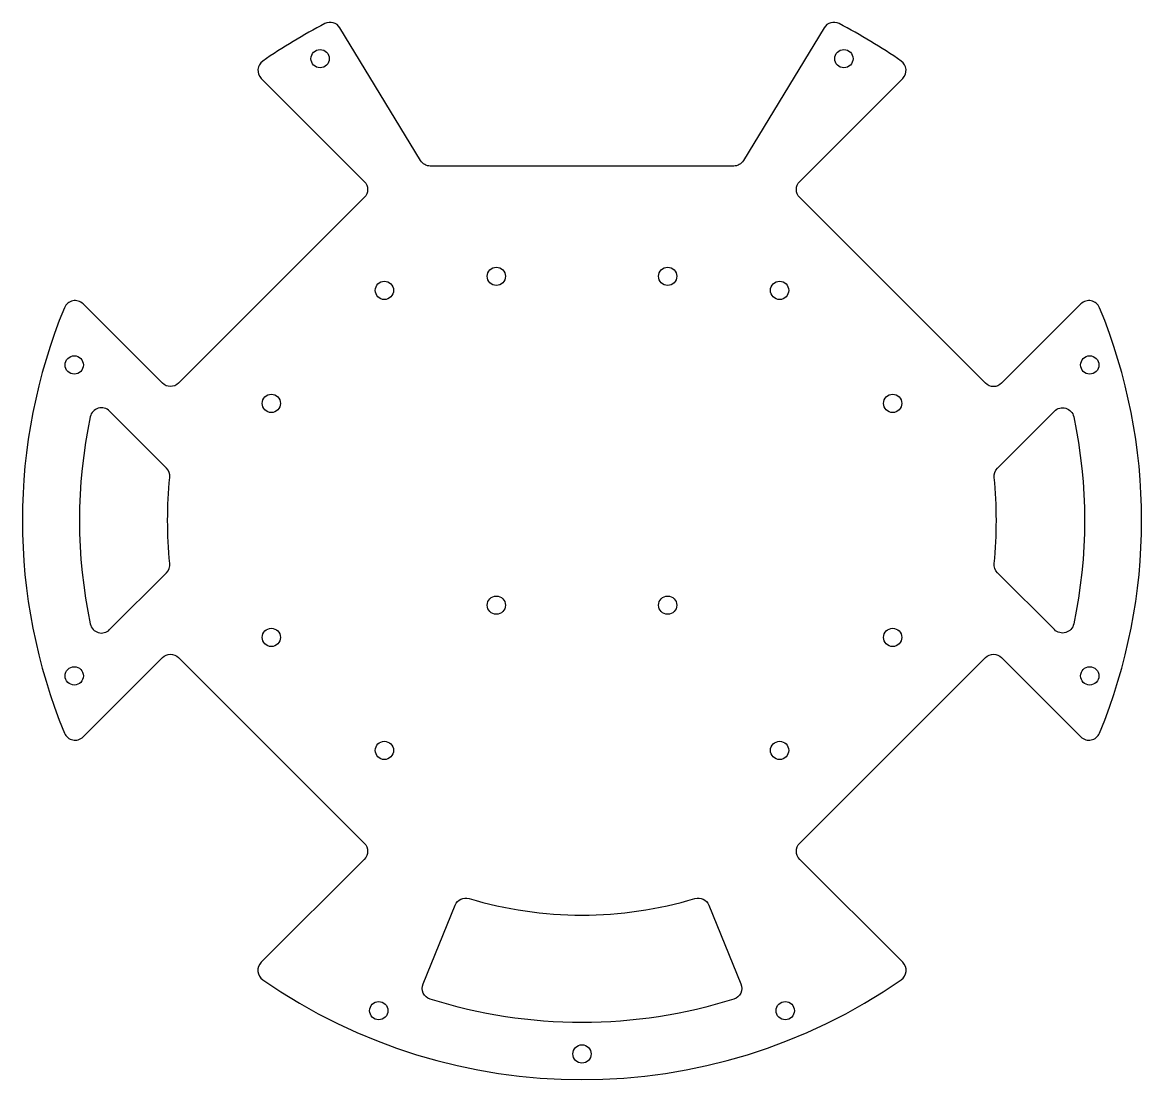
# Model space of a CAD drawing. Header units: millimetres. Extents: x -98 to 98, y -89 to 96.
import ezdxf

# ---------------------------------------------------------------- set-up
doc = ezdxf.new("R2010")
doc.units = ezdxf.units.MM

msp = doc.modelspace()

# ---------------------------------------------------------------- linework, layer by layer
for points in [[(-87.37, -29.07), (-73.49, -15.18, -0.414214), (-70.66, -15.18), (-38.13, -47.71, -0.414214), (-38.13, -50.54), (-56.17, -68.58, 0.467486), (-55.9, -71.64, 0.313172), (55.9, -71.64, 0.467487), (56.17, -68.58), (38.13, -50.54, -0.414214), (38.13, -47.71), (70.66, -15.18, -0.414213), (73.49, -15.18), (87.37, -29.07, 0.535332), (90.64, -28.41, 0.197586), (90.64, 46.13, 0.535332), (87.37, 46.78), (73.49, 32.9, -0.414213), (70.66, 32.9), (38.13, 65.43, -0.414214), (38.13, 68.25), (56.17, 86.3, 0.467487), (55.9, 89.35, 0.032445), (45.02, 95.91, 0.394416), (42.39, 95.17), (28.28, 71.91, -0.262136), (26.57, 70.95), (-26.57, 70.95, -0.262136), (-28.28, 71.91), (-42.39, 95.17, 0.394416), (-45.02, 95.91, 0.032445), (-55.9, 89.35, 0.467486), (-56.17, 86.3), (-38.13, 68.25, -0.414214), (-38.13, 65.43), (-70.66, 32.9, -0.414214), (-73.49, 32.9), (-87.37, 46.78, 0.535332), (-90.64, 46.13, 0.197585), (-90.64, -28.41, 0.535332)], [(-72.75, -0.31, 0.226117), (-72.18, 1.32, -0.050891), (-72.18, 16.4, 0.226117), (-72.75, 18.02), (-82.74, 28.01, 0.595525), (-86.11, 27.01, 0.104228), (-86.11, -9.29, 0.595525), (-82.74, -10.29)], [(72.75, -0.31, -0.226117), (72.18, 1.32, 0.050891), (72.18, 16.4, -0.226117), (72.75, 18.02), (82.74, 28.01, -0.595525), (86.11, 27.01, -0.104228), (86.11, -9.29, -0.595525), (82.74, -10.29)], [(-19.77, -57.42, 0.145988), (19.77, -57.42, -0.385644), (22.2, -58.58), (27.84, -72.36, -0.438286), (26.59, -75.03, -0.154697), (-26.59, -75.03, -0.438286), (-27.84, -72.36), (-22.2, -58.58, -0.385644)]]:
    msp.add_lwpolyline(points, format="xyb", close=True)
for centre in [(-45.86, 89.77, 1.6), (45.86, 89.77, 1.6), (-15, 51.63, 1.6), (15, 51.63, 1.6), (-34.6, 49.16, 1.6), (34.6, 49.16, 1.6), (-88.92, 36.1, 1.6), (88.92, 36.1, 1.6), (-54.4, 29.36, 1.6), (54.4, 29.36, 1.6), (-15, -6, 1.6), (15, -6, 1.6), (-54.4, -11.65, 1.6), (54.4, -11.65, 1.6), (-88.92, -18.39, 1.6), (88.92, -18.39, 1.6), (-34.6, -31.45, 1.6), (34.6, -31.45, 1.6), (-35.59, -77.06, 1.6), (35.59, -77.06, 1.6), (0, -84.64, 1.6)]:
    msp.add_circle(centre, 1.6)

doc.saveas('drawing.dxf')
